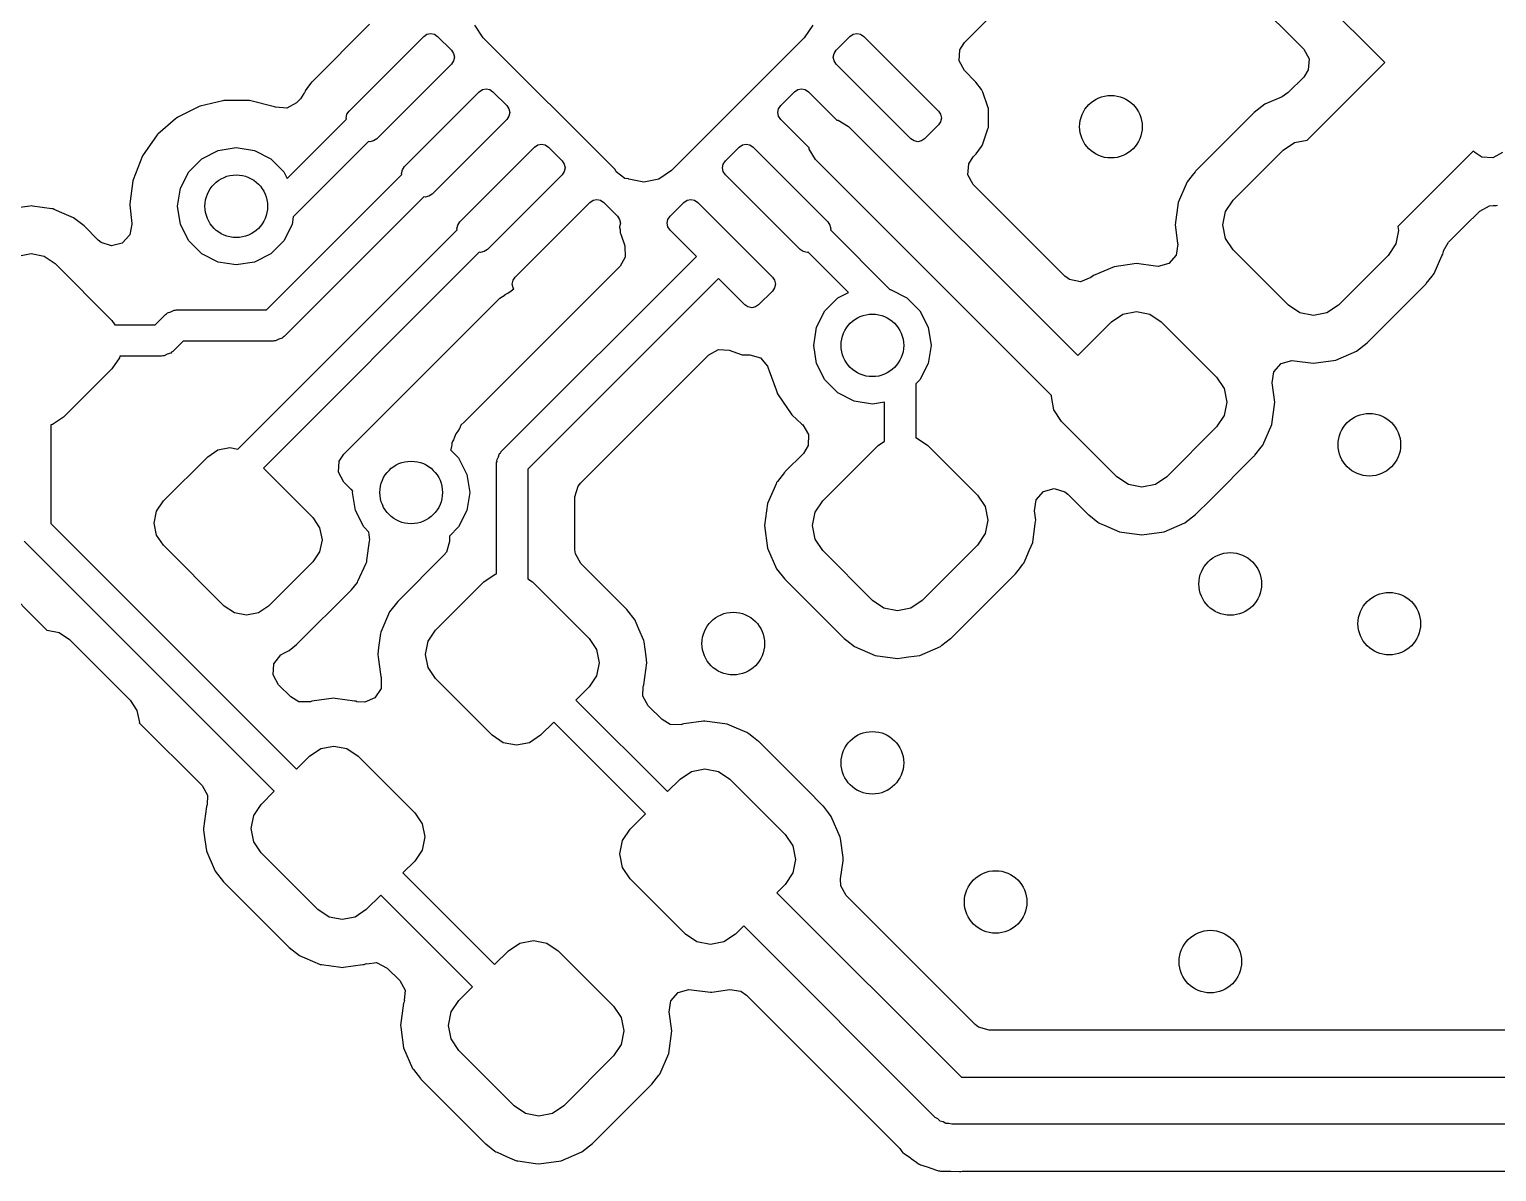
# Model space of a CAD drawing. Extents: x 4.14 to 7.68, y -5.31 to -1.77.
# Drawn here: x 6.248 to 6.617, y -4.8928 to -4.6055 of the extents above; entities that cross this region are included whole.
import ezdxf

# ---------------------------------------------------------------- set-up
doc = ezdxf.new("R2010")
doc.units = 0
doc.header["$MEASUREMENT"] = 0
doc.layers.add('BLACK', color=7, linetype='CONTINUOUS')

msp = doc.modelspace()

# ---------------------------------------------------------------- linework, layer by layer
at = {"layer": 'BLACK', "linetype": 'CONTINUOUS'}
for p, q in [((6.58886, -4.61386), (6.555, -4.58)), ((6.48315, -4.60886), (6.49853, -4.59348)), ((6.55147, -4.59348), (6.56849, -4.6105)), ((6.33356, -4.60419), (6.31907, -4.61868)), ((6.36215, -4.60765), (6.36001, -4.60445)), ((6.44501, -4.60445), (6.44288, -4.60765)), ((6.32839, -4.62609), (6.34718, -4.6073)), ((6.34718, -4.6073), (6.34798, -4.60676)), ((6.34798, -4.60676), (6.34892, -4.60658)), ((6.34892, -4.60658), (6.34986, -4.60676)), ((6.34986, -4.60676), (6.35066, -4.6073)), ((6.35066, -4.6073), (6.35414, -4.61078)), ((6.3953, -4.6408), (6.36215, -4.60765)), ((6.44288, -4.60765), (6.40947, -4.64105)), ((6.45088, -4.61078), (6.45436, -4.6073)), ((6.45436, -4.6073), (6.45516, -4.60676)), ((6.45516, -4.60676), (6.4561, -4.60658)), ((6.4561, -4.60658), (6.45704, -4.60676)), ((6.45704, -4.60676), (6.45784, -4.6073)), ((6.45784, -4.6073), (6.47663, -4.62609)), ((6.48201, -4.61063), (6.48315, -4.60886)), ((6.35414, -4.61078), (6.35468, -4.61158)), ((6.35468, -4.61158), (6.35486, -4.61252)), ((6.35486, -4.61252), (6.35468, -4.61346)), ((6.45016, -4.61252), (6.45035, -4.61158)), ((6.45035, -4.61346), (6.45016, -4.61252)), ((6.45035, -4.61158), (6.45088, -4.61078)), ((6.48181, -4.61342), (6.48201, -4.61063)), ((6.56849, -4.6105), (6.56983, -4.61295)), ((6.56983, -4.61295), (6.56963, -4.61574)), ((6.35414, -4.61426), (6.33535, -4.63305)), ((6.35468, -4.61346), (6.35414, -4.61426)), ((6.45088, -4.61426), (6.45035, -4.61346)), ((6.46967, -4.63305), (6.45088, -4.61426)), ((6.48315, -4.61587), (6.48181, -4.61342)), ((6.48596, -4.61868), (6.48315, -4.61587)), ((6.56963, -4.61574), (6.56849, -4.61751)), ((6.56937, -4.63336), (6.58886, -4.61386)), ((6.31779, -4.62041), (6.31737, -4.62096)), ((6.31896, -4.61883), (6.31779, -4.62041)), ((6.31907, -4.61868), (6.31896, -4.61883)), ((6.31896, -4.61883), (6.31896, -4.61883)), ((6.48606, -4.61882), (6.48596, -4.61868)), ((6.48741, -4.62063), (6.48606, -4.61882)), ((6.48606, -4.61882), (6.48606, -4.61882)), ((6.56849, -4.61751), (6.56459, -4.6214)), ((6.29663, -4.62346), (6.29095, -4.62482)), ((6.29692, -4.62339), (6.29663, -4.62346)), ((6.29663, -4.62346), (6.29663, -4.62346)), ((6.30038, -4.62341), (6.29692, -4.62339)), ((6.30306, -4.62342), (6.30038, -4.62341)), ((6.30336, -4.62342), (6.30306, -4.62342)), ((6.30306, -4.62342), (6.30306, -4.62342)), ((6.30365, -4.62349), (6.30336, -4.62342)), ((6.30931, -4.62492), (6.30365, -4.62349)), ((6.30365, -4.62349), (6.30365, -4.62349)), ((6.31514, -4.624), (6.31269, -4.62534)), ((6.31614, -4.623), (6.31514, -4.624)), ((6.317, -4.62163), (6.31614, -4.623)), ((6.31707, -4.62167), (6.317, -4.62163)), ((6.31725, -4.62132), (6.31707, -4.62167)), ((6.31737, -4.62096), (6.31725, -4.62132)), ((6.34231, -4.64001), (6.3611, -4.62122)), ((6.3611, -4.62122), (6.3619, -4.62068)), ((6.3619, -4.62068), (6.36284, -4.6205)), ((6.36284, -4.6205), (6.36378, -4.62068)), ((6.36378, -4.62068), (6.36458, -4.62122)), ((6.36458, -4.62122), (6.36806, -4.6247)), ((6.43696, -4.6247), (6.44044, -4.62122)), ((6.44044, -4.62122), (6.44124, -4.62068)), ((6.44124, -4.62068), (6.44218, -4.6205)), ((6.44218, -4.6205), (6.44312, -4.62068)), ((6.44312, -4.62068), (6.44392, -4.62122)), ((6.44392, -4.62122), (6.45109, -4.62839)), ((6.48764, -4.62094), (6.48741, -4.62063)), ((6.48741, -4.62063), (6.48741, -4.62063)), ((6.48776, -4.6213), (6.48764, -4.62094)), ((6.48903, -4.62499), (6.48776, -4.6213)), ((6.56306, -4.62245), (6.55873, -4.62432)), ((6.56459, -4.6214), (6.56306, -4.62245)), ((6.28535, -4.62763), (6.28494, -4.62784)), ((6.28749, -4.62653), (6.28535, -4.62763)), ((6.29066, -4.62489), (6.28749, -4.62653)), ((6.29095, -4.62482), (6.29066, -4.62489)), ((6.29095, -4.62482), (6.29095, -4.62482)), ((6.3096, -4.62499), (6.30931, -4.62492)), ((6.30986, -4.62513), (6.3096, -4.62499)), ((6.31269, -4.62534), (6.30986, -4.62513)), ((6.32767, -4.62783), (6.32786, -4.62689)), ((6.32773, -4.62814), (6.32767, -4.62783)), ((6.32786, -4.62689), (6.32839, -4.62609)), ((6.36806, -4.6247), (6.3686, -4.62549)), ((6.3686, -4.62738), (6.36806, -4.62818)), ((6.3686, -4.62549), (6.36878, -4.62644)), ((6.36878, -4.62644), (6.3686, -4.62738)), ((6.43624, -4.62644), (6.43643, -4.62549)), ((6.43643, -4.62738), (6.43624, -4.62644)), ((6.43643, -4.62549), (6.43696, -4.6247)), ((6.43696, -4.62818), (6.43643, -4.62738)), ((6.47663, -4.62609), (6.47717, -4.62689)), ((6.47717, -4.62689), (6.47735, -4.62783)), ((6.47735, -4.62783), (6.47717, -4.62877)), ((6.48918, -4.62544), (6.48903, -4.62499)), ((6.48918, -4.62594), (6.48918, -4.62544)), ((6.48919, -4.6284), (6.48918, -4.62594)), ((6.55605, -4.62642), (6.54125, -4.64122)), ((6.55873, -4.62432), (6.55605, -4.62642)), ((6.28472, -4.62804), (6.28032, -4.63188)), ((6.28494, -4.62784), (6.28472, -4.62804)), ((6.28472, -4.62804), (6.28472, -4.62804)), ((6.31282, -4.64305), (6.32773, -4.62814)), ((6.36806, -4.62818), (6.34927, -4.64697)), ((6.44413, -4.63535), (6.43696, -4.62818)), ((6.45109, -4.62839), (6.45137, -4.62839)), ((6.45137, -4.62839), (6.45401, -4.62992)), ((6.45401, -4.62992), (6.51165, -4.68755)), ((6.47663, -4.62957), (6.47315, -4.63305)), ((6.47717, -4.62877), (6.47663, -4.62957)), ((6.48778, -4.63433), (6.48906, -4.63058)), ((6.48906, -4.63058), (6.48919, -4.63019)), ((6.48906, -4.63058), (6.48906, -4.63058)), ((6.48919, -4.63019), (6.48919, -4.6284)), ((6.28009, -4.63207), (6.27639, -4.63734)), ((6.28032, -4.63188), (6.28009, -4.63207)), ((6.28032, -4.63188), (6.28032, -4.63188)), ((6.3333, -4.63371), (6.31434, -4.65267)), ((6.33361, -4.63377), (6.3333, -4.63371)), ((6.33455, -4.63358), (6.33361, -4.63377)), ((6.33535, -4.63305), (6.33455, -4.63358)), ((6.35623, -4.65393), (6.37502, -4.63514)), ((6.37502, -4.63514), (6.37582, -4.6346)), ((6.37582, -4.6346), (6.37676, -4.63442)), ((6.37676, -4.63442), (6.3777, -4.6346)), ((6.3777, -4.6346), (6.3785, -4.63514)), ((6.3785, -4.63514), (6.38198, -4.63862)), ((6.42304, -4.63862), (6.42652, -4.63514)), ((6.42652, -4.63514), (6.42732, -4.6346)), ((6.42732, -4.6346), (6.42826, -4.63442)), ((6.42826, -4.63442), (6.42921, -4.6346)), ((6.42921, -4.6346), (6.43, -4.63514)), ((6.43, -4.63514), (6.44879, -4.65393)), ((6.47047, -4.63358), (6.46967, -4.63305)), ((6.47141, -4.63377), (6.47047, -4.63358)), ((6.47236, -4.63358), (6.47141, -4.63377)), ((6.47315, -4.63305), (6.47236, -4.63358)), ((6.48607, -4.63683), (6.48742, -4.63501)), ((6.48742, -4.63501), (6.48765, -4.6347)), ((6.48742, -4.63501), (6.48742, -4.63501)), ((6.48765, -4.6347), (6.48778, -4.63433)), ((6.48778, -4.63433), (6.48778, -4.63433)), ((6.56328, -4.63592), (6.56615, -4.634)), ((6.56615, -4.634), (6.56937, -4.63336)), ((6.27639, -4.63734), (6.27405, -4.64334)), ((6.28806, -4.64132), (6.29132, -4.63806)), ((6.29132, -4.63806), (6.29544, -4.63596)), ((6.29544, -4.63596), (6.3, -4.63524)), ((6.3, -4.63524), (6.30456, -4.63596)), ((6.30456, -4.63596), (6.30868, -4.63806)), ((6.30868, -4.63806), (6.31194, -4.64132)), ((6.38198, -4.63862), (6.38251, -4.63941)), ((6.42251, -4.63941), (6.42304, -4.63862)), ((6.44413, -4.63562), (6.44413, -4.63535)), ((6.44566, -4.63827), (6.44413, -4.63562)), ((6.50505, -4.69765), (6.44566, -4.63827)), ((6.48425, -4.63932), (6.48539, -4.63754)), ((6.48539, -4.63754), (6.48596, -4.63698)), ((6.48596, -4.63698), (6.48607, -4.63683)), ((6.48607, -4.63683), (6.48607, -4.63683)), ((6.55075, -4.64845), (6.56328, -4.63592)), ((6.61114, -4.63614), (6.59213, -4.65514)), ((6.61149, -4.63649), (6.61114, -4.63614)), ((6.61327, -4.63763), (6.61149, -4.63649)), ((6.61605, -4.63783), (6.61327, -4.63763)), ((6.61851, -4.63649), (6.61605, -4.63783)), ((6.28596, -4.64544), (6.28806, -4.64132)), ((6.30765, -4.67606), (6.34165, -4.64206)), ((6.31194, -4.64132), (6.31282, -4.64305)), ((6.34159, -4.64175), (6.34178, -4.64081)), ((6.34165, -4.64206), (6.34159, -4.64175)), ((6.34178, -4.64081), (6.34231, -4.64001)), ((6.38198, -4.6421), (6.36319, -4.66089)), ((6.38251, -4.6413), (6.38198, -4.6421)), ((6.38251, -4.63941), (6.3827, -4.64036)), ((6.3827, -4.64036), (6.38251, -4.6413)), ((6.39552, -4.64139), (6.3953, -4.6408)), ((6.39776, -4.64307), (6.39552, -4.64139)), ((6.40947, -4.64105), (6.40628, -4.64319)), ((6.42232, -4.64036), (6.42251, -4.63941)), ((6.42251, -4.6413), (6.42232, -4.64036)), ((6.42304, -4.6421), (6.42251, -4.6413)), ((6.44183, -4.66089), (6.42304, -4.6421)), ((6.48405, -4.64211), (6.48425, -4.63932)), ((6.48539, -4.64456), (6.48405, -4.64211)), ((6.54042, -4.64228), (6.53915, -4.6439)), ((6.54116, -4.64134), (6.54042, -4.64228)), ((6.54125, -4.64122), (6.54116, -4.64134)), ((6.54116, -4.64134), (6.54116, -4.64134)), ((6.27401, -4.64363), (6.27325, -4.64941)), ((6.27405, -4.64334), (6.27401, -4.64363)), ((6.28524, -4.65), (6.28596, -4.64544)), ((6.39867, -4.64313), (6.39776, -4.64307)), ((6.39875, -4.64319), (6.39867, -4.64313)), ((6.40251, -4.64393), (6.39875, -4.64319)), ((6.40628, -4.64319), (6.40251, -4.64393)), ((6.50839, -4.66756), (6.48539, -4.64456)), ((6.53915, -4.6439), (6.5369, -4.6491)), ((6.24806, -4.64995), (6.24318, -4.65062)), ((6.24839, -4.6499), (6.24806, -4.64995)), ((6.24873, -4.64995), (6.24839, -4.6499)), ((6.25361, -4.65062), (6.24873, -4.64995)), ((6.27325, -4.64941), (6.27321, -4.64972)), ((6.27321, -4.64972), (6.27373, -4.65438)), ((6.34722, -4.64763), (6.31206, -4.68278)), ((6.34753, -4.64769), (6.34722, -4.64763)), ((6.34847, -4.6475), (6.34753, -4.64769)), ((6.34927, -4.64697), (6.34847, -4.6475)), ((6.37015, -4.66785), (6.38894, -4.64906)), ((6.38894, -4.64906), (6.38974, -4.64852)), ((6.38974, -4.64852), (6.39068, -4.64833)), ((6.39068, -4.64833), (6.39162, -4.64852)), ((6.39162, -4.64852), (6.39242, -4.64906)), ((6.39242, -4.64906), (6.3959, -4.65254)), ((6.40912, -4.65254), (6.4126, -4.64906)), ((6.4126, -4.64906), (6.4134, -4.64852)), ((6.4134, -4.64852), (6.41434, -4.64833)), ((6.41434, -4.64833), (6.41529, -4.64852)), ((6.41529, -4.64852), (6.41608, -4.64906)), ((6.41608, -4.64906), (6.43488, -4.66785)), ((6.5369, -4.6491), (6.53613, -4.65471)), ((6.54883, -4.65132), (6.55075, -4.64845)), ((6.61275, -4.65125), (6.6152, -4.64991)), ((6.6152, -4.64991), (6.61611, -4.6498)), ((6.61611, -4.6498), (6.6169, -4.64978)), ((6.6169, -4.64978), (6.61726, -4.64977)), ((6.25394, -4.65066), (6.25361, -4.65062)), ((6.25361, -4.65062), (6.25361, -4.65062)), ((6.25425, -4.6508), (6.25394, -4.65066)), ((6.25676, -4.65189), (6.25425, -4.6508)), ((6.25425, -4.6508), (6.25425, -4.6508)), ((6.25908, -4.65289), (6.25676, -4.65189)), ((6.26172, -4.65496), (6.25908, -4.65289)), ((6.28596, -4.65456), (6.28524, -4.65)), ((6.31434, -4.65267), (6.31404, -4.65456)), ((6.3959, -4.65254), (6.39643, -4.65333)), ((6.39643, -4.65333), (6.39662, -4.65428)), ((6.4084, -4.65428), (6.40859, -4.65333)), ((6.40859, -4.65333), (6.40912, -4.65254)), ((6.54816, -4.65471), (6.54883, -4.65132)), ((6.60895, -4.65505), (6.61275, -4.65125)), ((6.2653, -4.65854), (6.26172, -4.65496)), ((6.27325, -4.65724), (6.27135, -4.65929)), ((6.27374, -4.65448), (6.27325, -4.65724)), ((6.27373, -4.65438), (6.27374, -4.65448)), ((6.28806, -4.65868), (6.28596, -4.65456)), ((6.30044, -4.71111), (6.35557, -4.65598)), ((6.31404, -4.65456), (6.31194, -4.65868)), ((6.35551, -4.65567), (6.3557, -4.65473)), ((6.35557, -4.65598), (6.35551, -4.65567)), ((6.3557, -4.65473), (6.35623, -4.65393)), ((6.39643, -4.65522), (6.39636, -4.65532)), ((6.39636, -4.65532), (6.39656, -4.65586)), ((6.39662, -4.65428), (6.39643, -4.65522)), ((6.39656, -4.65586), (6.39657, -4.65621)), ((6.39657, -4.65621), (6.39657, -4.65667)), ((6.39657, -4.65667), (6.39671, -4.65705)), ((6.39671, -4.65705), (6.39771, -4.65998)), ((6.40859, -4.65522), (6.4084, -4.65428)), ((6.40912, -4.65602), (6.40859, -4.65522)), ((6.41574, -4.66263), (6.40912, -4.65602)), ((6.44879, -4.65393), (6.44933, -4.65473)), ((6.44933, -4.65473), (6.44952, -4.65567)), ((6.44952, -4.65567), (6.44945, -4.65598)), ((6.44945, -4.65598), (6.46441, -4.67093)), ((6.53613, -4.65471), (6.53676, -4.65929)), ((6.54883, -4.6581), (6.54816, -4.65471)), ((6.59232, -4.65611), (6.59165, -4.6595)), ((6.59213, -4.65514), (6.59232, -4.65611)), ((6.60493, -4.65907), (6.60895, -4.65505)), ((6.26599, -4.65911), (6.2653, -4.65854)), ((6.26864, -4.65999), (6.26599, -4.65911)), ((6.27135, -4.65929), (6.26864, -4.65999)), ((6.29132, -4.66194), (6.28806, -4.65868)), ((6.31194, -4.65868), (6.30868, -4.66194)), ((6.36319, -4.66089), (6.36239, -4.66142)), ((6.39771, -4.65998), (6.39784, -4.66278)), ((6.44263, -4.66142), (6.44183, -4.66089)), ((6.53679, -4.65952), (6.53638, -4.66229)), ((6.53676, -4.65929), (6.53679, -4.65952)), ((6.55075, -4.66098), (6.54883, -4.6581)), ((6.56467, -4.6749), (6.55075, -4.66098)), ((6.59165, -4.6595), (6.58973, -4.66237)), ((6.60366, -4.66124), (6.60493, -4.65907)), ((6.2451, -4.66258), (6.24839, -4.66193)), ((6.24839, -4.66193), (6.25169, -4.66258)), ((6.25169, -4.66258), (6.25448, -4.66445)), ((6.25448, -4.66445), (6.26875, -4.67872)), ((6.29544, -4.66404), (6.29132, -4.66194)), ((6.3, -4.66476), (6.29544, -4.66404)), ((6.30456, -4.66404), (6.3, -4.66476)), ((6.30868, -4.66194), (6.30456, -4.66404)), ((6.36114, -4.66155), (6.30682, -4.71587)), ((6.36145, -4.66161), (6.36114, -4.66155)), ((6.36239, -4.66142), (6.36145, -4.66161)), ((6.36665, -4.71171), (6.41574, -4.66263)), ((6.39784, -4.66278), (6.39653, -4.6651)), ((6.44357, -4.66161), (6.44263, -4.66142)), ((6.44389, -4.66155), (6.44357, -4.66161)), ((6.45402, -4.67168), (6.44389, -4.66155)), ((6.52639, -4.66445), (6.52078, -4.66522)), ((6.5312, -4.66511), (6.52639, -4.66445)), ((6.53453, -4.66439), (6.53184, -4.66516)), ((6.53638, -4.66229), (6.53453, -4.66439)), ((6.58973, -4.66237), (6.5772, -4.6749)), ((6.60133, -4.66692), (6.60324, -4.66251)), ((6.60324, -4.66251), (6.60344, -4.66203)), ((6.60344, -4.66203), (6.60358, -4.66172)), ((6.60344, -4.66203), (6.60344, -4.66203)), ((6.60358, -4.66172), (6.60362, -4.66139)), ((6.60362, -4.66139), (6.60366, -4.66124)), ((6.39653, -4.6651), (6.35741, -4.70422)), ((6.36962, -4.66864), (6.37015, -4.66785)), ((6.4213, -4.66819), (6.37337, -4.71613)), ((6.42792, -4.67481), (6.4213, -4.66819)), ((6.43488, -4.66785), (6.43541, -4.66864)), ((6.50962, -4.66846), (6.50839, -4.66756)), ((6.51496, -4.66796), (6.51236, -4.66899)), ((6.51532, -4.66767), (6.51496, -4.66796)), ((6.51558, -4.66747), (6.51532, -4.66767)), ((6.52078, -4.66522), (6.51558, -4.66747)), ((6.53184, -4.66516), (6.5312, -4.66511)), ((6.59932, -4.66948), (6.60083, -4.66756)), ((6.60083, -4.66756), (6.60133, -4.66692)), ((6.36764, -4.6722), (6.36798, -4.67202)), ((6.36798, -4.67202), (6.36834, -4.67189)), ((6.36834, -4.67189), (6.36911, -4.67132)), ((6.36911, -4.67132), (6.3698, -4.6708)), ((6.36943, -4.66959), (6.36962, -4.66864)), ((6.36962, -4.67053), (6.36943, -4.66959)), ((6.3698, -4.6708), (6.36962, -4.67053)), ((6.43488, -4.67133), (6.4314, -4.67481)), ((6.43541, -4.67053), (6.43488, -4.67133)), ((6.43541, -4.66864), (6.4356, -4.66959)), ((6.4356, -4.66959), (6.43541, -4.67053)), ((6.45132, -4.67306), (6.45402, -4.67168)), ((6.46441, -4.67093), (6.46456, -4.67096)), ((6.46456, -4.67096), (6.46868, -4.67306)), ((6.51236, -4.66899), (6.50962, -4.66846)), ((6.58443, -4.6844), (6.59923, -4.6696)), ((6.59923, -4.6696), (6.59932, -4.66948)), ((6.59932, -4.66948), (6.59932, -4.66948)), ((6.32706, -4.71236), (6.36629, -4.67313)), ((6.36629, -4.67313), (6.36767, -4.67226)), ((6.36767, -4.67226), (6.36764, -4.6722)), ((6.42871, -4.67534), (6.42792, -4.67481)), ((6.42966, -4.67553), (6.42871, -4.67534)), ((6.4306, -4.67534), (6.42966, -4.67553)), ((6.4314, -4.67481), (6.4306, -4.67534)), ((6.44806, -4.67632), (6.45132, -4.67306)), ((6.46868, -4.67306), (6.47194, -4.67632)), ((6.56755, -4.67682), (6.56467, -4.6749)), ((6.5772, -4.6749), (6.57433, -4.67682)), ((6.26875, -4.67872), (6.26949, -4.67983)), ((6.27961, -4.67983), (6.28222, -4.67722)), ((6.28222, -4.67722), (6.2825, -4.67707)), ((6.2825, -4.67707), (6.28269, -4.67681)), ((6.28269, -4.67681), (6.28356, -4.67653)), ((6.28356, -4.67653), (6.28438, -4.67611)), ((6.28438, -4.67611), (6.2847, -4.67616)), ((6.2847, -4.67616), (6.285, -4.67606)), ((6.285, -4.67606), (6.30765, -4.67606)), ((6.44596, -4.68044), (6.44806, -4.67632)), ((6.47194, -4.67632), (6.47404, -4.68044)), ((6.51165, -4.68755), (6.52013, -4.67907)), ((6.52013, -4.67907), (6.523, -4.67715)), ((6.523, -4.67715), (6.52639, -4.67648)), ((6.52639, -4.67648), (6.52978, -4.67715)), ((6.52978, -4.67715), (6.53266, -4.67907)), ((6.53266, -4.67907), (6.54658, -4.69299)), ((6.57094, -4.67749), (6.56755, -4.67682)), ((6.57433, -4.67682), (6.57094, -4.67749)), ((6.26949, -4.67983), (6.27961, -4.67983)), ((6.31159, -4.68319), (6.31072, -4.68347)), ((6.31178, -4.68293), (6.31159, -4.68319)), ((6.31206, -4.68278), (6.31178, -4.68293)), ((6.44524, -4.685), (6.44596, -4.68044)), ((6.47404, -4.68044), (6.47476, -4.685)), ((6.28374, -4.68669), (6.28355, -4.68695)), ((6.28402, -4.68655), (6.28374, -4.68669)), ((6.28663, -4.68394), (6.28402, -4.68655)), ((6.30928, -4.68394), (6.28663, -4.68394)), ((6.30958, -4.68384), (6.30928, -4.68394)), ((6.30989, -4.68389), (6.30958, -4.68384)), ((6.31072, -4.68347), (6.30989, -4.68389)), ((6.41883, -4.6874), (6.42128, -4.68606)), ((6.42128, -4.68606), (6.42394, -4.68622)), ((6.42394, -4.68622), (6.42611, -4.68696)), ((6.44596, -4.68956), (6.44524, -4.685)), ((6.47476, -4.685), (6.47404, -4.68956)), ((6.57655, -4.68875), (6.58175, -4.6865)), ((6.58175, -4.6865), (6.58443, -4.6844)), ((6.27062, -4.6881), (6.26875, -4.6909)), ((6.2707, -4.6877), (6.27062, -4.6881)), ((6.28124, -4.6877), (6.2707, -4.6877)), ((6.28154, -4.6876), (6.28124, -4.6877)), ((6.28185, -4.68765), (6.28154, -4.6876)), ((6.28267, -4.68723), (6.28185, -4.68765)), ((6.28355, -4.68695), (6.28267, -4.68723)), ((6.38666, -4.71957), (6.41883, -4.6874)), ((6.42611, -4.68696), (6.42729, -4.68736)), ((6.42729, -4.68736), (6.4277, -4.68736)), ((6.4277, -4.68736), (6.42797, -4.68736)), ((6.42797, -4.68736), (6.42914, -4.68736)), ((6.42914, -4.68736), (6.43182, -4.68814)), ((6.43182, -4.68814), (6.43365, -4.69026)), ((6.43365, -4.69026), (6.4339, -4.69099)), ((6.44806, -4.69368), (6.44596, -4.68956)), ((6.47404, -4.68956), (6.47194, -4.69368)), ((6.56095, -4.69168), (6.5628, -4.68958)), ((6.5628, -4.68958), (6.56549, -4.68881)), ((6.56549, -4.68881), (6.56613, -4.68886)), ((6.56613, -4.68886), (6.57094, -4.68952)), ((6.57094, -4.68952), (6.57655, -4.68875)), ((6.26875, -4.6909), (6.25657, -4.70308)), ((6.4339, -4.69099), (6.43392, -4.69112)), ((6.43392, -4.69112), (6.43402, -4.6914)), ((6.43402, -4.6914), (6.43402, -4.6914)), ((6.43402, -4.6914), (6.43576, -4.69616)), ((6.45132, -4.69694), (6.44806, -4.69368)), ((6.47194, -4.69368), (6.47092, -4.6947)), ((6.54658, -4.69299), (6.5485, -4.69587)), ((6.56054, -4.69445), (6.56095, -4.69168)), ((6.43576, -4.69616), (6.43613, -4.69716)), ((6.43613, -4.69716), (6.4363, -4.69741)), ((6.4363, -4.69741), (6.4363, -4.69741)), ((6.4363, -4.69741), (6.43955, -4.70226)), ((6.45544, -4.69904), (6.45132, -4.69694)), ((6.47092, -4.6947), (6.47092, -4.70822)), ((6.50501, -4.69786), (6.50505, -4.69765)), ((6.50568, -4.70125), (6.50501, -4.69786)), ((6.5485, -4.69587), (6.54917, -4.69926)), ((6.5612, -4.69926), (6.56054, -4.69445)), ((6.46, -4.69976), (6.45544, -4.69904)), ((6.46305, -4.69928), (6.46, -4.69976)), ((6.46305, -4.70908), (6.46305, -4.69928)), ((6.5076, -4.70413), (6.50568, -4.70125)), ((6.54917, -4.69926), (6.5485, -4.70265)), ((6.56043, -4.70487), (6.5612, -4.69926)), ((6.25378, -4.70494), (6.25337, -4.70502)), ((6.25337, -4.70502), (6.25337, -4.72982)), ((6.25657, -4.70308), (6.25378, -4.70494)), ((6.35652, -4.70511), (6.35621, -4.70572)), ((6.35741, -4.70422), (6.35652, -4.70511)), ((6.35741, -4.70422), (6.35741, -4.70422)), ((6.43955, -4.70226), (6.43955, -4.70226)), ((6.43955, -4.70226), (6.43972, -4.7025)), ((6.43972, -4.7025), (6.44228, -4.70484)), ((6.44228, -4.70484), (6.44249, -4.70502)), ((6.44249, -4.70502), (6.44394, -4.70741)), ((6.52152, -4.71805), (6.5076, -4.70413)), ((6.5485, -4.70265), (6.54658, -4.70552)), ((6.55818, -4.71007), (6.56043, -4.70487)), ((6.35465, -4.70879), (6.35443, -4.70921)), ((6.35494, -4.70807), (6.35465, -4.70879)), ((6.35521, -4.70725), (6.35494, -4.70807)), ((6.35572, -4.70655), (6.35521, -4.70725)), ((6.35613, -4.70588), (6.35572, -4.70655)), ((6.35621, -4.70572), (6.35613, -4.70588)), ((6.44394, -4.70741), (6.44387, -4.7102)), ((6.47092, -4.70822), (6.47107, -4.70825)), ((6.47107, -4.70825), (6.47395, -4.71017)), ((6.54658, -4.70552), (6.53405, -4.71805)), ((6.29282, -4.71301), (6.29538, -4.7113)), ((6.29538, -4.7113), (6.29839, -4.7107)), ((6.29839, -4.7107), (6.30044, -4.71111)), ((6.32592, -4.71413), (6.32706, -4.71236)), ((6.35394, -4.71117), (6.3539, -4.71128)), ((6.3539, -4.71128), (6.35594, -4.71332)), ((6.35412, -4.71042), (6.35394, -4.71117)), ((6.35419, -4.70995), (6.35412, -4.71042)), ((6.35425, -4.70956), (6.35419, -4.70995)), ((6.35419, -4.70995), (6.35419, -4.70995)), ((6.35443, -4.70921), (6.35425, -4.70956)), ((6.35443, -4.70921), (6.35443, -4.70921)), ((6.36597, -4.71306), (6.36625, -4.71218)), ((6.36625, -4.71218), (6.36651, -4.71199)), ((6.36651, -4.71199), (6.36665, -4.71171)), ((6.44266, -4.7122), (6.4381, -4.71675)), ((6.44387, -4.7102), (6.44266, -4.7122)), ((6.4475, -4.72409), (6.46142, -4.71017)), ((6.46142, -4.71017), (6.46305, -4.70908)), ((6.47395, -4.71017), (6.48647, -4.7227)), ((6.55608, -4.71275), (6.55617, -4.71263)), ((6.55617, -4.71263), (6.55775, -4.71061)), ((6.55617, -4.71263), (6.55617, -4.71263)), ((6.55775, -4.71061), (6.55818, -4.71007)), ((6.28169, -4.72414), (6.29282, -4.71301)), ((6.30682, -4.71587), (6.31927, -4.72832)), ((6.32572, -4.71692), (6.32592, -4.71413)), ((6.35594, -4.71332), (6.35804, -4.71744)), ((6.3655, -4.7145), (6.3656, -4.71419)), ((6.3655, -4.7425), (6.3655, -4.7145)), ((6.36555, -4.71388), (6.36597, -4.71306)), ((6.3656, -4.71419), (6.36555, -4.71388)), ((6.37337, -4.71613), (6.37337, -4.74371)), ((6.545, -4.72383), (6.55597, -4.71285)), ((6.55597, -4.71285), (6.55608, -4.71275)), ((6.32706, -4.71937), (6.32572, -4.71692)), ((6.32886, -4.72118), (6.32706, -4.71937)), ((6.35804, -4.71744), (6.35876, -4.722)), ((6.38599, -4.7204), (6.38666, -4.71957)), ((6.43577, -4.71983), (6.43528, -4.72097)), ((6.4359, -4.71953), (6.43577, -4.71983)), ((6.43577, -4.71983), (6.43577, -4.71983)), ((6.4361, -4.71928), (6.4359, -4.71953)), ((6.4379, -4.71698), (6.4361, -4.71928)), ((6.4361, -4.71928), (6.4361, -4.71928)), ((6.438, -4.71686), (6.4379, -4.71698)), ((6.4381, -4.71675), (6.438, -4.71686)), ((6.4381, -4.71675), (6.4381, -4.71675)), ((6.5244, -4.71997), (6.52152, -4.71805)), ((6.52779, -4.72064), (6.5244, -4.71997)), ((6.53118, -4.71997), (6.52779, -4.72064)), ((6.53405, -4.71805), (6.53118, -4.71997)), ((6.32896, -4.72127), (6.32886, -4.72118)), ((6.32886, -4.72118), (6.32886, -4.72118)), ((6.32929, -4.72168), (6.32896, -4.72127)), ((6.32924, -4.722), (6.32929, -4.72168)), ((6.32996, -4.72656), (6.32924, -4.722)), ((6.35876, -4.722), (6.35804, -4.72656)), ((6.3852, -4.72308), (6.38599, -4.7204)), ((6.3852, -4.73639), (6.3852, -4.72308)), ((6.43528, -4.72097), (6.43365, -4.72474)), ((6.48647, -4.7227), (6.48839, -4.72557)), ((6.50119, -4.72387), (6.50303, -4.72177)), ((6.50303, -4.72177), (6.50572, -4.721)), ((6.50572, -4.721), (6.5084, -4.72181)), ((6.5084, -4.72181), (6.5092, -4.72245)), ((6.5092, -4.72245), (6.51181, -4.72507)), ((6.27938, -4.72971), (6.27998, -4.7267)), ((6.27998, -4.7267), (6.28169, -4.72414)), ((6.33206, -4.73068), (6.32996, -4.72656)), ((6.35804, -4.72656), (6.35594, -4.73068)), ((6.43365, -4.72474), (6.43288, -4.73035)), ((6.4449, -4.73035), (6.44558, -4.72696)), ((6.44558, -4.72696), (6.4475, -4.72409)), ((6.48839, -4.72557), (6.48907, -4.72896)), ((6.50077, -4.72663), (6.50119, -4.72387)), ((6.50109, -4.72896), (6.50077, -4.72663)), ((6.51181, -4.72507), (6.51429, -4.72755)), ((6.54128, -4.72755), (6.545, -4.72383)), ((6.25337, -4.72982), (6.31515, -4.7916)), ((6.27998, -4.73272), (6.27938, -4.72971)), ((6.31927, -4.72832), (6.32098, -4.73087)), ((6.32098, -4.73087), (6.32158, -4.73389)), ((6.33333, -4.73196), (6.33206, -4.73068)), ((6.35594, -4.73068), (6.35367, -4.73295)), ((6.43288, -4.73035), (6.43365, -4.73597)), ((6.44558, -4.73374), (6.4449, -4.73035)), ((6.48907, -4.72896), (6.48839, -4.73235)), ((6.50032, -4.73458), (6.50098, -4.72977)), ((6.50098, -4.72977), (6.50105, -4.7293)), ((6.50105, -4.7293), (6.50109, -4.72896)), ((6.51429, -4.72755), (6.51441, -4.72764)), ((6.51441, -4.72764), (6.51672, -4.72945)), ((6.51672, -4.72945), (6.51672, -4.72945)), ((6.51672, -4.72945), (6.51697, -4.72965)), ((6.51697, -4.72965), (6.51726, -4.72977)), ((6.51726, -4.72977), (6.51726, -4.72977)), ((6.51726, -4.72977), (6.5181, -4.73014)), ((6.5181, -4.73014), (6.52217, -4.7319)), ((6.5334, -4.7319), (6.5386, -4.72965)), ((6.5386, -4.72965), (6.54128, -4.72755)), ((6.30958, -4.79717), (6.24665, -4.73424)), ((6.28169, -4.73528), (6.27998, -4.73272)), ((6.32158, -4.73389), (6.32098, -4.7369)), ((6.33288, -4.73902), (6.33356, -4.73424)), ((6.33343, -4.73262), (6.33333, -4.73196)), ((6.33361, -4.73389), (6.33343, -4.73262)), ((6.33356, -4.73424), (6.33361, -4.73389)), ((6.35367, -4.7343), (6.35288, -4.73698)), ((6.35367, -4.73295), (6.35367, -4.7343)), ((6.4475, -4.73662), (6.44558, -4.73374)), ((6.48839, -4.73235), (6.48647, -4.73522)), ((6.49954, -4.73639), (6.50032, -4.73458)), ((6.52217, -4.7319), (6.52779, -4.73267)), ((6.52779, -4.73267), (6.5334, -4.7319)), ((6.297, -4.75059), (6.28169, -4.73528)), ((6.32098, -4.7369), (6.31927, -4.73946)), ((6.35222, -4.7378), (6.34063, -4.74939)), ((6.35288, -4.73698), (6.35222, -4.7378)), ((6.38532, -4.73744), (6.3852, -4.73639)), ((6.38666, -4.73989), (6.38532, -4.73744)), ((6.43365, -4.73597), (6.4359, -4.74117)), ((6.46003, -4.74914), (6.4475, -4.73662)), ((6.48647, -4.73522), (6.47255, -4.74914)), ((6.49839, -4.73905), (6.49954, -4.73639)), ((6.23741, -4.74173), (6.25234, -4.75666)), ((6.31927, -4.73946), (6.30814, -4.75059)), ((6.3306, -4.74433), (6.33266, -4.7398)), ((6.33266, -4.7398), (6.33281, -4.73947)), ((6.33266, -4.7398), (6.33266, -4.7398)), ((6.33281, -4.73947), (6.33288, -4.73902)), ((6.39824, -4.75147), (6.38666, -4.73989)), ((6.4359, -4.74117), (6.438, -4.74384)), ((6.49597, -4.74245), (6.49698, -4.74117)), ((6.49698, -4.74117), (6.49788, -4.74003)), ((6.49788, -4.74003), (6.49807, -4.73978)), ((6.49788, -4.74003), (6.49788, -4.74003)), ((6.49807, -4.73978), (6.49839, -4.73905)), ((6.32896, -4.7465), (6.33047, -4.74461)), ((6.33047, -4.74461), (6.3306, -4.74433)), ((6.35012, -4.75663), (6.3623, -4.74445)), ((6.3623, -4.74445), (6.3651, -4.74258)), ((6.3651, -4.74258), (6.3655, -4.7425)), ((6.37337, -4.74371), (6.37448, -4.74445)), ((6.37448, -4.74445), (6.38875, -4.75872)), ((6.438, -4.74384), (6.4528, -4.75865)), ((6.47978, -4.75865), (6.49597, -4.74245)), ((6.31518, -4.76028), (6.32896, -4.7465)), ((6.34063, -4.74939), (6.33856, -4.75203)), ((6.4629, -4.75106), (6.46003, -4.74914)), ((6.47255, -4.74914), (6.46968, -4.75106)), ((6.29955, -4.7523), (6.297, -4.75059)), ((6.30257, -4.7529), (6.29955, -4.7523)), ((6.30558, -4.7523), (6.30257, -4.7529)), ((6.30814, -4.75059), (6.30558, -4.7523)), ((6.33856, -4.75203), (6.33634, -4.75717)), ((6.40031, -4.75412), (6.39824, -4.75147)), ((6.46629, -4.75174), (6.4629, -4.75106)), ((6.46968, -4.75106), (6.46629, -4.75174)), ((6.25234, -4.75666), (6.25246, -4.75664)), ((6.25246, -4.75664), (6.25547, -4.75724)), ((6.34826, -4.75942), (6.35012, -4.75663)), ((6.40044, -4.75441), (6.40031, -4.75412)), ((6.4013, -4.7564), (6.40044, -4.75441)), ((6.40044, -4.75441), (6.40044, -4.75441)), ((6.40253, -4.75926), (6.4013, -4.7564)), ((6.25547, -4.75724), (6.25803, -4.75894)), ((6.25803, -4.75894), (6.27334, -4.77425)), ((6.31329, -4.76179), (6.31518, -4.76028)), ((6.33629, -4.7575), (6.33581, -4.761)), ((6.33634, -4.75717), (6.33629, -4.7575)), ((6.33629, -4.7575), (6.33629, -4.7575)), ((6.3476, -4.76272), (6.34826, -4.75942)), ((6.38875, -4.75872), (6.39062, -4.76151)), ((6.40258, -4.75959), (6.40253, -4.75926)), ((6.40308, -4.76324), (6.40258, -4.75959)), ((6.40258, -4.75959), (6.40258, -4.75959)), ((6.4528, -4.75865), (6.45291, -4.75874)), ((6.45291, -4.75874), (6.45291, -4.75874)), ((6.45291, -4.75874), (6.45358, -4.75926)), ((6.45358, -4.75926), (6.45547, -4.76074)), ((6.47711, -4.76074), (6.4775, -4.76044)), ((6.4775, -4.76044), (6.47967, -4.75874)), ((6.47967, -4.75874), (6.47978, -4.75865)), ((6.47967, -4.75874), (6.47967, -4.75874)), ((6.3095, -4.76512), (6.31118, -4.76288)), ((6.31118, -4.76288), (6.3121, -4.76234)), ((6.3121, -4.76234), (6.31301, -4.76192)), ((6.31301, -4.76192), (6.31329, -4.76179)), ((6.31301, -4.76192), (6.31301, -4.76192)), ((6.33581, -4.761), (6.33558, -4.76272)), ((6.33558, -4.76272), (6.33568, -4.76344)), ((6.33568, -4.76344), (6.33626, -4.76768)), ((6.34826, -4.76601), (6.3476, -4.76272)), ((6.39062, -4.76151), (6.39127, -4.76481)), ((6.40329, -4.76481), (6.40308, -4.76324)), ((6.45547, -4.76074), (6.46067, -4.76299)), ((6.46067, -4.76299), (6.46629, -4.76376)), ((6.46629, -4.76376), (6.46743, -4.76361)), ((6.46743, -4.76361), (6.4691, -4.76338)), ((6.4691, -4.76338), (6.47191, -4.76299)), ((6.47191, -4.76299), (6.47711, -4.76074)), ((6.3093, -4.76791), (6.3095, -4.76512)), ((6.31064, -4.77036), (6.3093, -4.76791)), ((6.33626, -4.76768), (6.33634, -4.76827)), ((6.35012, -4.76881), (6.34826, -4.76601)), ((6.39127, -4.76481), (6.39062, -4.7681)), ((6.40253, -4.77036), (6.40329, -4.76481)), ((6.3137, -4.77342), (6.31064, -4.77036)), ((6.33642, -4.77131), (6.33487, -4.77364)), ((6.33634, -4.76827), (6.33645, -4.76854)), ((6.33645, -4.76854), (6.33642, -4.77131)), ((6.36439, -4.78308), (6.35012, -4.76881)), ((6.38875, -4.7709), (6.38544, -4.7742)), ((6.39062, -4.7681), (6.38875, -4.7709)), ((6.40229, -4.7732), (6.40236, -4.77081)), ((6.40236, -4.77081), (6.4024, -4.77067)), ((6.4024, -4.77067), (6.40253, -4.77036)), ((6.27334, -4.77425), (6.27504, -4.77681)), ((6.31574, -4.77465), (6.3137, -4.77342)), ((6.31854, -4.77469), (6.31574, -4.77465)), ((6.31869, -4.77464), (6.31854, -4.77469)), ((6.319, -4.77451), (6.31869, -4.77464)), ((6.32455, -4.77375), (6.319, -4.77451)), ((6.32488, -4.7738), (6.32455, -4.77375)), ((6.32976, -4.77446), (6.32488, -4.7738)), ((6.33009, -4.77451), (6.32976, -4.77446)), ((6.32976, -4.77446), (6.32976, -4.77446)), ((6.33037, -4.77463), (6.33009, -4.77451)), ((6.33232, -4.77477), (6.33037, -4.77463)), ((6.33487, -4.77364), (6.33232, -4.77477)), ((6.38544, -4.7742), (6.40849, -4.79725)), ((6.40363, -4.77566), (6.40229, -4.7732)), ((6.27504, -4.77681), (6.27564, -4.77982)), ((6.40711, -4.77914), (6.40363, -4.77566)), ((6.40916, -4.78037), (6.40711, -4.77914)), ((6.27564, -4.77982), (6.27562, -4.77994)), ((6.27562, -4.77994), (6.2914, -4.79571)), ((6.37988, -4.77977), (6.37657, -4.78308)), ((6.40293, -4.80282), (6.37988, -4.77977)), ((6.41195, -4.78041), (6.40916, -4.78037)), ((6.41196, -4.7804), (6.41195, -4.78041)), ((6.41227, -4.78027), (6.41196, -4.7804)), ((6.41261, -4.78022), (6.41227, -4.78027)), ((6.41755, -4.77955), (6.41261, -4.78022)), ((6.41261, -4.78022), (6.41261, -4.78022)), ((6.41789, -4.7795), (6.41755, -4.77955)), ((6.42351, -4.78027), (6.41789, -4.7795)), ((6.42585, -4.78128), (6.42351, -4.78027)), ((6.42842, -4.78239), (6.42585, -4.78128)), ((6.42871, -4.78252), (6.42842, -4.78239)), ((6.42842, -4.78239), (6.42842, -4.78239)), ((6.42896, -4.78272), (6.42871, -4.78252)), ((6.43007, -4.78359), (6.42896, -4.78272)), ((6.42896, -4.78272), (6.42896, -4.78272)), ((6.31846, -4.7883), (6.32125, -4.78643)), ((6.32125, -4.78643), (6.32455, -4.78577)), ((6.32455, -4.78577), (6.32784, -4.78643)), ((6.32784, -4.78643), (6.33064, -4.7883)), ((6.36718, -4.78494), (6.36439, -4.78308)), ((6.37048, -4.7856), (6.36718, -4.78494)), ((6.37378, -4.78494), (6.37048, -4.7856)), ((6.37657, -4.78308), (6.37378, -4.78494)), ((6.43138, -4.78462), (6.43007, -4.78359)), ((6.43149, -4.78472), (6.43138, -4.78462)), ((6.44351, -4.79674), (6.43149, -4.78472)), ((6.31515, -4.7916), (6.31846, -4.7883)), ((6.33064, -4.7883), (6.3449, -4.80256)), ((6.41163, -4.79412), (6.4145, -4.7922)), ((6.4145, -4.7922), (6.41789, -4.79153)), ((6.41789, -4.79153), (6.42128, -4.7922)), ((6.42128, -4.7922), (6.42415, -4.79412)), ((6.2914, -4.79571), (6.29274, -4.79817)), ((6.30628, -4.80047), (6.30958, -4.79717)), ((6.40849, -4.79725), (6.41163, -4.79412)), ((6.42415, -4.79412), (6.43807, -4.80804)), ((6.44757, -4.80081), (6.44351, -4.79674)), ((6.29249, -4.80102), (6.29173, -4.80656)), ((6.29263, -4.80071), (6.29249, -4.80102)), ((6.29267, -4.80056), (6.29263, -4.80071)), ((6.29274, -4.79817), (6.29267, -4.80056)), ((6.30441, -4.80327), (6.30628, -4.80047)), ((6.44767, -4.80093), (6.44757, -4.80081)), ((6.44897, -4.80259), (6.44767, -4.80093)), ((6.44767, -4.80093), (6.44767, -4.80093)), ((6.30375, -4.80656), (6.30441, -4.80327)), ((6.3449, -4.80256), (6.34677, -4.80536)), ((6.3991, -4.80665), (6.40293, -4.80282)), ((6.44967, -4.80349), (6.44897, -4.80259)), ((6.45192, -4.80869), (6.44967, -4.80349)), ((6.29173, -4.80656), (6.29178, -4.8069)), ((6.29178, -4.8069), (6.29211, -4.80937)), ((6.30441, -4.80986), (6.30375, -4.80656)), ((6.34677, -4.80536), (6.34743, -4.80865)), ((6.34743, -4.80865), (6.34677, -4.81195)), ((6.39718, -4.80952), (6.3991, -4.80665)), ((6.43807, -4.80804), (6.43999, -4.81091)), ((6.29211, -4.80937), (6.29249, -4.81211)), ((6.29249, -4.81211), (6.29263, -4.81242)), ((6.30628, -4.81265), (6.30441, -4.80986)), ((6.34677, -4.81195), (6.3449, -4.81474)), ((6.3965, -4.81291), (6.39718, -4.80952)), ((6.43999, -4.81091), (6.44067, -4.8143)), ((6.45197, -4.80902), (6.45192, -4.80869)), ((6.45262, -4.81378), (6.45197, -4.80902)), ((6.29263, -4.81242), (6.29445, -4.81665)), ((6.32054, -4.82692), (6.30628, -4.81265)), ((6.3449, -4.81474), (6.34194, -4.8177)), ((6.39718, -4.8163), (6.3965, -4.81291)), ((6.44067, -4.8143), (6.43999, -4.81769)), ((6.45202, -4.81919), (6.45265, -4.81464)), ((6.45269, -4.8143), (6.45262, -4.81378)), ((6.45265, -4.81464), (6.45269, -4.8143)), ((6.45265, -4.81464), (6.45265, -4.81464)), ((6.29445, -4.81665), (6.29472, -4.81725)), ((6.29472, -4.81725), (6.29679, -4.8199)), ((6.34194, -4.8177), (6.365, -4.84075)), ((6.3991, -4.81918), (6.39718, -4.8163)), ((6.41302, -4.8331), (6.3991, -4.81918)), ((6.43999, -4.81769), (6.43807, -4.82057)), ((6.45209, -4.82092), (6.45202, -4.81919)), ((6.29679, -4.8199), (6.3133, -4.83641)), ((6.33638, -4.82327), (6.33272, -4.82692)), ((6.35943, -4.84632), (6.33638, -4.82327)), ((6.43807, -4.82057), (6.43598, -4.82266)), ((6.43598, -4.82266), (6.48242, -4.86909)), ((6.45343, -4.82337), (6.45209, -4.82092)), ((6.48587, -4.85581), (6.45343, -4.82337)), ((6.32334, -4.82879), (6.32054, -4.82692)), ((6.33272, -4.82692), (6.32993, -4.82879)), ((6.32663, -4.82944), (6.32334, -4.82879)), ((6.32993, -4.82879), (6.32663, -4.82944)), ((6.41589, -4.83502), (6.41302, -4.8331)), ((6.42554, -4.8331), (6.42267, -4.83502)), ((6.42763, -4.83101), (6.42554, -4.8331)), ((6.4758, -4.87918), (6.42763, -4.83101)), ((6.3133, -4.83641), (6.31594, -4.83848)), ((6.365, -4.84075), (6.36848, -4.83727)), ((6.36848, -4.83727), (6.37135, -4.83535)), ((6.37135, -4.83535), (6.37474, -4.83468)), ((6.37474, -4.83468), (6.37813, -4.83535)), ((6.37813, -4.83535), (6.381, -4.83727)), ((6.381, -4.83727), (6.39492, -4.85119)), ((6.41928, -4.83569), (6.41589, -4.83502)), ((6.42267, -4.83502), (6.41928, -4.83569)), ((6.31594, -4.83848), (6.31624, -4.83861)), ((6.31624, -4.83861), (6.31624, -4.83861)), ((6.31624, -4.83861), (6.31728, -4.83906)), ((6.31728, -4.83906), (6.32108, -4.84071)), ((6.32108, -4.84071), (6.32142, -4.84075)), ((6.32142, -4.84075), (6.32142, -4.84075)), ((6.32142, -4.84075), (6.3263, -4.84142)), ((6.3263, -4.84142), (6.32663, -4.84147)), ((6.32663, -4.84147), (6.32697, -4.84142)), ((6.32697, -4.84142), (6.33185, -4.84075)), ((6.33185, -4.84075), (6.33218, -4.84071)), ((6.33185, -4.84075), (6.33185, -4.84075)), ((6.33218, -4.84071), (6.33251, -4.84057)), ((6.33251, -4.84057), (6.33253, -4.84056)), ((6.33253, -4.84056), (6.33282, -4.84048)), ((6.33282, -4.84048), (6.33283, -4.84053)), ((6.33283, -4.84053), (6.33528, -4.84022)), ((6.33528, -4.84022), (6.33799, -4.84161)), ((6.33799, -4.84161), (6.34114, -4.84476)), ((6.34114, -4.84476), (6.34248, -4.84722)), ((6.34248, -4.84722), (6.34223, -4.84978)), ((6.35595, -4.8498), (6.35943, -4.84632)), ((6.4093, -4.84988), (6.41114, -4.84778)), ((6.41114, -4.84778), (6.41383, -4.84701)), ((6.41383, -4.84701), (6.41447, -4.84706)), ((6.41447, -4.84706), (6.41928, -4.84771)), ((6.41928, -4.84771), (6.41962, -4.84767)), ((6.41962, -4.84767), (6.42417, -4.84705)), ((6.41962, -4.84767), (6.41962, -4.84767)), ((6.42417, -4.84705), (6.42693, -4.84746)), ((6.42693, -4.84746), (6.42835, -4.84845)), ((6.42835, -4.84845), (6.46648, -4.88659)), ((6.3421, -4.85045), (6.34133, -4.85606)), ((6.34223, -4.85014), (6.3421, -4.85045)), ((6.34223, -4.84978), (6.34232, -4.84981)), ((6.34232, -4.84981), (6.34223, -4.85014)), ((6.35335, -4.85606), (6.35403, -4.85267)), ((6.35403, -4.85267), (6.35595, -4.8498)), ((6.39492, -4.85119), (6.39684, -4.85406)), ((6.40888, -4.85264), (6.4093, -4.84988)), ((6.40954, -4.85745), (6.40888, -4.85264)), ((6.34133, -4.85606), (6.34137, -4.8564)), ((6.34137, -4.8564), (6.34148, -4.85715)), ((6.35403, -4.85945), (6.35335, -4.85606)), ((6.39684, -4.85406), (6.39752, -4.85745)), ((6.4867, -4.85648), (6.48587, -4.85581)), ((6.48938, -4.85726), (6.4867, -4.85648)), ((6.34148, -4.85715), (6.3421, -4.86168)), ((6.35595, -4.86233), (6.35403, -4.85945)), ((6.39752, -4.85745), (6.39684, -4.86084)), ((6.40877, -4.86307), (6.40954, -4.85745)), ((6.7756, -4.85726), (6.48938, -4.85726)), ((6.3421, -4.86168), (6.34435, -4.86688)), ((6.36987, -4.87625), (6.35595, -4.86233)), ((6.39492, -4.86372), (6.38239, -4.87625)), ((6.39684, -4.86084), (6.39492, -4.86372)), ((6.40652, -4.86827), (6.40877, -4.86307)), ((6.34435, -4.86688), (6.34455, -4.86713)), ((6.34455, -4.86713), (6.34455, -4.86713)), ((6.34455, -4.86713), (6.34635, -4.86944)), ((6.34635, -4.86944), (6.34645, -4.86955)), ((6.34645, -4.86955), (6.36264, -4.88575)), ((6.38962, -4.88575), (6.40442, -4.87095)), ((6.40442, -4.87095), (6.40452, -4.87083)), ((6.40452, -4.87083), (6.40632, -4.86852)), ((6.40452, -4.87083), (6.40452, -4.87083)), ((6.40632, -4.86852), (6.40652, -4.86827)), ((6.48242, -4.86909), (6.78255, -4.86909)), ((6.37274, -4.87817), (6.36987, -4.87625)), ((6.37613, -4.87884), (6.37274, -4.87817)), ((6.37952, -4.87817), (6.37613, -4.87884)), ((6.38239, -4.87625), (6.37952, -4.87817)), ((6.47647, -4.87956), (6.4758, -4.87918)), ((6.47702, -4.88011), (6.47647, -4.87956)), ((6.47778, -4.88032), (6.47702, -4.88011)), ((6.47845, -4.8807), (6.47778, -4.88032)), ((6.47923, -4.8807), (6.47845, -4.8807)), ((6.47998, -4.88091), (6.47923, -4.8807)), ((6.785, -4.88091), (6.47998, -4.88091)), ((6.36264, -4.88575), (6.36276, -4.88584)), ((6.36276, -4.88584), (6.36506, -4.88765)), ((6.38695, -4.88784), (6.38962, -4.88575)), ((6.36506, -4.88765), (6.36506, -4.88765)), ((6.36506, -4.88765), (6.36531, -4.88784)), ((6.36531, -4.88784), (6.3656, -4.88797)), ((6.3656, -4.88797), (6.3656, -4.88797)), ((6.3656, -4.88797), (6.36816, -4.88908)), ((6.36816, -4.88908), (6.37051, -4.8901)), ((6.38175, -4.8901), (6.38695, -4.88784)), ((6.46648, -4.88659), (6.46687, -4.88703)), ((6.46687, -4.88703), (6.46744, -4.88774)), ((6.46744, -4.88774), (6.4677, -4.88808)), ((6.4677, -4.88808), (6.468, -4.88829)), ((6.468, -4.88829), (6.468, -4.88829)), ((6.468, -4.88829), (6.4696, -4.88939)), ((6.4696, -4.88939), (6.46973, -4.88948)), ((6.46973, -4.88948), (6.47114, -4.89052)), ((6.37051, -4.8901), (6.37085, -4.89014)), ((6.37085, -4.89014), (6.37527, -4.89075)), ((6.37527, -4.89075), (6.37613, -4.89086)), ((6.37613, -4.89086), (6.38175, -4.8901)), ((6.47114, -4.89052), (6.47158, -4.89085)), ((6.47158, -4.89085), (6.47185, -4.89095)), ((6.47185, -4.89095), (6.47209, -4.89111)), ((6.47209, -4.89111), (6.47244, -4.89122)), ((6.47244, -4.89122), (6.47244, -4.89122)), ((6.47244, -4.89122), (6.47429, -4.8918)), ((6.47429, -4.8918), (6.47444, -4.89185)), ((6.47444, -4.89185), (6.47662, -4.89262)), ((6.47662, -4.89262), (6.4769, -4.89263)), ((6.4769, -4.89263), (6.4769, -4.89263)), ((6.4769, -4.89263), (6.47717, -4.89272)), ((6.47717, -4.89272), (6.47743, -4.89274)), ((6.47743, -4.89274), (6.47951, -4.89274)), ((6.47951, -4.89274), (6.4797, -4.89274)), ((6.4797, -4.89274), (6.48195, -4.89283)), ((6.48195, -4.89283), (6.48223, -4.89275)), ((6.48223, -4.89275), (6.48255, -4.89274)), ((6.48255, -4.89274), (6.78365, -4.89274))]:
    msp.add_line(p, q, dxfattribs=at)
at = {"layer": 'BLACK'}
for centre in [(6.52, -4.63), (6.3, -4.65), (6.46, -4.685), (6.585, -4.71), (6.344, -4.722), (6.55, -4.745), (6.59, -4.755), (6.425, -4.76), (6.46, -4.79), (6.491, -4.825), (6.545, -4.84)]:
    msp.add_circle(centre, 0.00787, dxfattribs=at)

doc.saveas('drawing.dxf')
